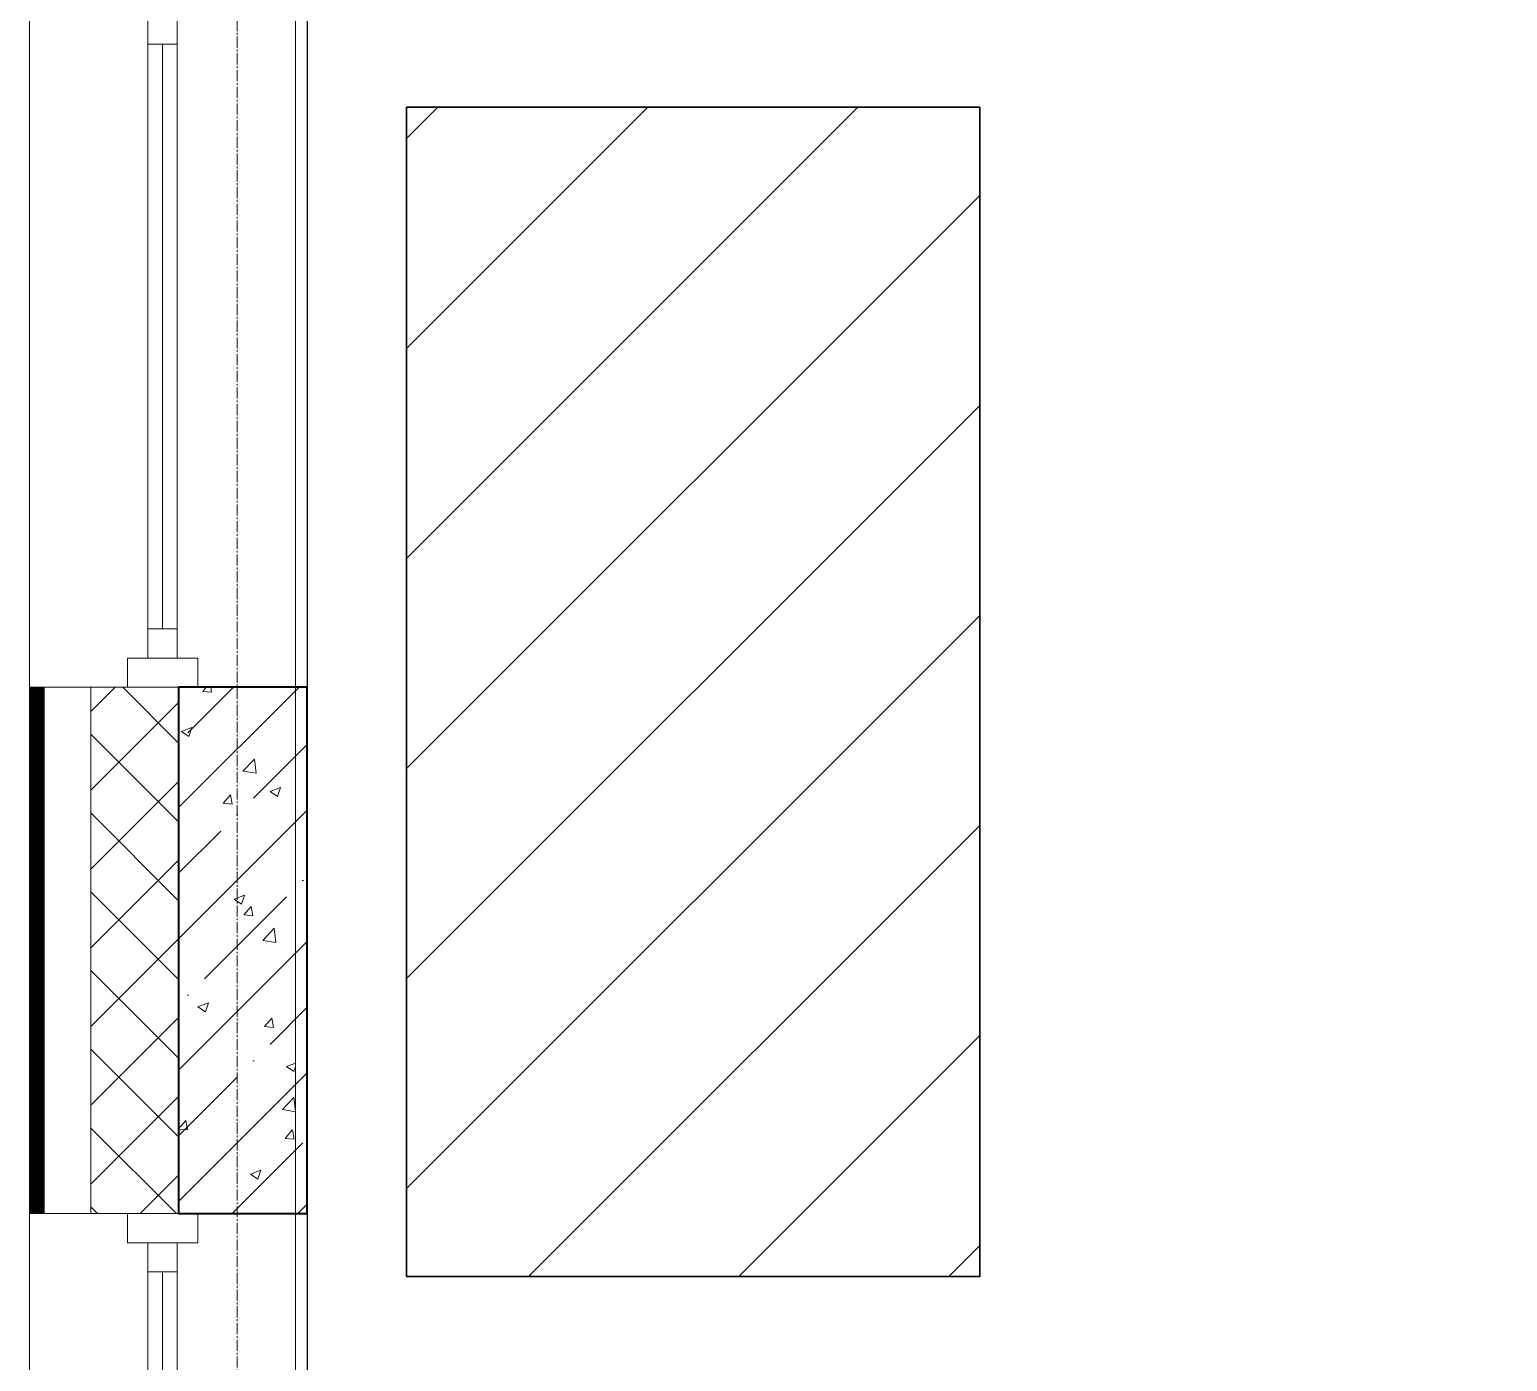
# Model space of a CAD drawing. Header units: millimetres. Extents: x -231292 to 573618, y -153144 to 564035.
# Drawn here: x 8528 to 11056, y -103898 to -101620 of the extents above; entities that cross this region are included whole.
import ezdxf

# ---------------------------------------------------------------- set-up
doc = ezdxf.new("R2010")
doc.units = ezdxf.units.MM
doc.linetypes.add('CENTER2', pattern=[28.575, 19.05, -3.175, 3.175, -3.175])
doc.linetypes.add('HIDDEN2', pattern=[4.7625, 3.175, -1.5875])
doc.layers.get('0').update_dxf_attribs({"color": 250})
for name, color, linetype, lineweight in [('10.3) строит. леса', 20, 'Continuous', 30), ('A-Wall_Материал_Газоблок_Контур', 250, 'Continuous', 0), ('АР_Колонны', 250, 'Continuous', 35), ('АР_Окна', 250, 'Continuous', 5), ('АР_Стены ЖБ', 250, 'Continuous', 35), ('АР_Стены ПЕНОблок', 250, 'Continuous', 20), ('АР_Тонкая', 250, 'Continuous', 5), ('АР_Утеплитель', 250, 'Continuous', 0), ('АР_Штриховка', 250, 'Continuous', 0), ('РД_Оси_100', 250, 'Continuous', 0)]:
    doc.layers.add(name, color=color, linetype=linetype, lineweight=lineweight)

# ---------------------------------------------------------------- blocks, each defined once
blk = doc.blocks.new('оси_рен')
at = {"layer": 'РД_Оси_100', "color": 251, "linetype": 'CENTER2', "true_color": 0x636466}
blk.add_line((1195652.916, 135558.25), (1195652.916, 223268.25), dxfattribs=at)

msp = doc.modelspace()

# ---------------------------------------------------------------- hatches: boundary and pattern name
at = {"layer": '10.3) строит. леса'}
h = msp.add_hatch(dxfattribs=at)
h.set_pattern_fill('ANSI31', color=256, scale=80)
h.set_pattern_definition([(45, (13373.03, 42126.01), (-179.60512, 179.60512), [])])
h.paths.add_polyline_path([(9173.345, -101753.103), (9173.345, -103753.103), (10153.345, -103753.103), (10153.345, -101753.103)])
at = {"layer": 'АР_Штриховка', "linetype": 'Continuous', "lineweight": 5, "true_color": 0x000000}
h = msp.add_hatch(dxfattribs=at)
h.set_pattern_fill('ANSI35', color=18, scale=25, style=0)
h.set_pattern_definition([(45, (8883.46, -162345.28), (-112.2532, 112.2532), []), (45, (8995.71, -162345.28), (-112.2532, 112.2532), [198.4375, -39.6875, 0, -39.6875])])
h.paths.add_polyline_path([(8783.458, -103645.283), (9003.458, -103645.283), (9003.458, -102745.283), (8783.458, -102745.283)], flags=0)

# ---------------------------------------------------------------- linework, layer by layer
msp.add_lwpolyline([(16573.458, -98570.283), (9003.458, -98570.283), (9003.458, -135535.288), (16573.458, -135535.288)], close=True)
at = {"layer": '10.3) строит. леса'}
msp.add_lwpolyline([(9173.345, -101753.103), (9173.345, -103753.103), (10153.345, -103753.103), (10153.345, -101753.103)], close=True, dxfattribs=at)
at = {"layer": 'A-Wall_Материал_Газоблок_Контур', "color": 18, "linetype": 'Continuous', "lineweight": 0, "true_color": 0x000000}
for p, q in [((8528.458, -101545.283), (8528.458, -102745.283)), ((8983.458, -102745.283), (8983.458, -101545.283)), ((8528.458, -103645.283), (8528.458, -106945.283)), ((8983.458, -106945.283), (8983.458, -103645.283))]:
    msp.add_line(p, q, dxfattribs=at)
at = {"layer": 'АР_Колонны', "color": 18, "linetype": 'HIDDEN2', "lineweight": 25, "true_color": 0x000000}
for p, q in [((8783.458, -102745.283), (9003.458, -102745.283)), ((8783.458, -103645.283), (8783.458, -102745.283)), ((9003.458, -102745.283), (9003.458, -103645.283)), ((9003.458, -103645.283), (8783.458, -103645.283))]:
    msp.add_line(p, q, dxfattribs=at)
at = {"layer": 'АР_Колонны', "color": 18, "linetype": 'Continuous', "lineweight": 30, "true_color": 0x000000}
for p, q in [((9003.458, -102745.283), (8783.458, -102745.283)), ((8783.458, -102745.283), (8783.458, -103645.283)), ((9003.458, -103645.283), (9003.458, -102745.283)), ((8783.458, -103645.283), (9003.458, -103645.283))]:
    msp.add_line(p, q, dxfattribs=at)
at = {"layer": 'АР_Окна', "color": 18, "linetype": 'Continuous', "lineweight": 5, "true_color": 0x000000}
for p, q in [((8528.458, -101545.283), (8528.458, -102745.283)), ((8983.458, -101545.283), (8983.458, -102745.283)), ((8730.958, -101645.283), (8780.958, -101645.283)), ((8755.958, -101645.283), (8755.958, -102645.283)), ((8730.958, -102645.283), (8780.958, -102645.283)), ((8528.458, -103645.283), (8528.458, -106945.283)), ((8983.458, -103645.283), (8983.458, -106945.283)), ((8730.958, -103745.283), (8780.958, -103745.283)), ((8755.958, -103745.283), (8755.958, -106845.283))]:
    msp.add_line(p, q, dxfattribs=at)
for points in [[(8730.958, -101595.283), (8780.958, -101595.283), (8780.958, -102695.283), (8730.958, -102695.283)], [(8815.958, -102695.283), (8815.958, -102745.283), (8695.958, -102745.283), (8695.958, -102695.283)], [(8815.958, -103695.283), (8815.958, -103645.283), (8695.958, -103645.283), (8695.958, -103695.283)], [(8730.958, -103695.283), (8780.958, -103695.283), (8780.958, -106895.283), (8730.958, -106895.283)]]:
    msp.add_lwpolyline(points, close=True, dxfattribs=at)
at = {"layer": 'АР_Стены ЖБ', "color": 18, "linetype": 'Continuous', "lineweight": 40, "true_color": 0x000000}
for p, q in [((9003.458, -102745.283), (8783.458, -102745.283)), ((8783.458, -102745.283), (8783.458, -103645.283)), ((9003.458, -103645.283), (9003.458, -102745.283)), ((8783.458, -103645.283), (9003.458, -103645.283))]:
    msp.add_line(p, q, dxfattribs=at)
at = {"layer": 'АР_Стены ПЕНОблок', "color": 18, "linetype": 'Continuous', "lineweight": 20, "true_color": 0x000000}
for p, q in [((8983.458, -102745.283), (8783.458, -102745.283)), ((8783.458, -102745.283), (8783.458, -103645.283)), ((8983.458, -103645.283), (8983.458, -102745.283)), ((8783.458, -103645.283), (8983.458, -103645.283))]:
    msp.add_line(p, q, dxfattribs=at)
at = {"layer": 'АР_Тонкая', "color": 18, "linetype": 'Continuous', "lineweight": 5, "true_color": 0x000000}
for p, q in [((8553.458, -102745.283), (8528.458, -102745.283)), ((8528.458, -102745.283), (8528.458, -103645.283)), ((8633.458, -102745.283), (8553.458, -102745.283)), ((8553.458, -102745.283), (8553.458, -103645.283)), ((8553.458, -103645.283), (8553.458, -102745.283)), ((8633.458, -103645.283), (8633.458, -102745.283)), ((8528.458, -103645.283), (8553.458, -103645.283)), ((8553.458, -103645.283), (8633.458, -103645.283))]:
    msp.add_line(p, q, dxfattribs=at)
at = {"layer": 'АР_Утеплитель', "color": 18, "linetype": 'Continuous', "lineweight": 0, "true_color": 0x000000}
for p, q in [((8783.458, -102745.283), (8633.458, -102745.283)), ((8633.458, -102745.283), (8633.458, -103645.283)), ((8783.458, -103645.283), (8783.458, -102745.283)), ((8633.458, -103645.283), (8783.458, -103645.283))]:
    msp.add_line(p, q, dxfattribs=at)
at = {"layer": 'АР_Штриховка', "color": 18, "linetype": 'Continuous', "lineweight": 0, "true_color": 0x000000}
for p, q in [((8528.458, -102746.283), (8553.458, -102746.283)), ((8528.458, -102747.283), (8553.458, -102747.283)), ((8528.458, -102748.283), (8553.458, -102748.283)), ((8528.458, -102749.283), (8553.458, -102749.283)), ((8528.458, -102750.283), (8553.458, -102750.283)), ((8528.458, -102751.283), (8553.458, -102751.283)), ((8528.458, -102752.283), (8553.458, -102752.283)), ((8528.458, -102753.283), (8553.458, -102753.283)), ((8528.458, -102754.283), (8553.458, -102754.283)), ((8528.458, -102755.283), (8553.458, -102755.283)), ((8528.458, -102756.283), (8553.458, -102756.283)), ((8528.458, -102757.283), (8553.458, -102757.283)), ((8528.458, -102758.283), (8553.458, -102758.283)), ((8528.458, -102759.283), (8553.458, -102759.283)), ((8528.458, -102760.283), (8553.458, -102760.283)), ((8528.458, -102761.283), (8553.458, -102761.283)), ((8528.458, -102762.283), (8553.458, -102762.283)), ((8528.458, -102763.283), (8553.458, -102763.283)), ((8528.458, -102764.283), (8553.458, -102764.283)), ((8528.458, -102765.283), (8553.458, -102765.283)), ((8528.458, -102766.283), (8553.458, -102766.283)), ((8633.458, -102786.777), (8674.952, -102745.283)), ((8783.458, -102840.889), (8687.852, -102745.283)), ((8824.558, -102752.547), (8830.654, -102745.283)), ((8824.558, -102752.548), (8839.74, -102753.876)), ((8839.883, -102753.85), (8838.302, -102745.283)), ((8528.458, -102767.283), (8553.458, -102767.283)), ((8528.458, -102768.283), (8553.458, -102768.283)), ((8528.458, -102769.283), (8553.458, -102769.283)), ((8528.458, -102770.283), (8553.458, -102770.283)), ((8528.458, -102771.283), (8553.458, -102771.283)), ((8528.458, -102772.283), (8553.458, -102772.283)), ((8528.458, -102773.283), (8553.458, -102773.283)), ((8528.458, -102774.283), (8553.458, -102774.283)), ((8528.458, -102775.283), (8553.458, -102775.283)), ((8528.458, -102776.283), (8553.458, -102776.283)), ((8528.458, -102777.283), (8553.458, -102777.283)), ((8528.458, -102778.283), (8553.458, -102778.283)), ((8528.458, -102779.283), (8553.458, -102779.283)), ((8528.458, -102780.283), (8553.458, -102780.283)), ((8528.458, -102781.283), (8553.458, -102781.283)), ((8528.458, -102782.283), (8553.458, -102782.283)), ((8528.458, -102783.283), (8553.458, -102783.283)), ((8528.458, -102784.283), (8553.458, -102784.283)), ((8528.458, -102785.283), (8553.458, -102785.283)), ((8528.458, -102786.283), (8553.458, -102786.283)), ((8528.458, -102787.283), (8553.458, -102787.283)), ((8528.458, -102788.283), (8553.458, -102788.283)), ((8528.458, -102789.283), (8553.458, -102789.283)), ((8528.458, -102790.283), (8553.458, -102790.283)), ((8528.458, -102791.283), (8553.458, -102791.283)), ((8633.458, -102921.481), (8783.458, -102771.481)), ((8528.458, -102792.283), (8553.458, -102792.283)), ((8528.458, -102793.283), (8553.458, -102793.283)), ((8528.458, -102794.283), (8553.458, -102794.283)), ((8528.458, -102795.283), (8553.458, -102795.283)), ((8528.458, -102796.283), (8553.458, -102796.283)), ((8528.458, -102797.283), (8553.458, -102797.283)), ((8528.458, -102798.283), (8553.458, -102798.283)), ((8528.458, -102799.283), (8553.458, -102799.283)), ((8528.458, -102800.283), (8553.458, -102800.283)), ((8528.458, -102801.283), (8553.458, -102801.283)), ((8528.458, -102802.283), (8553.458, -102802.283)), ((8528.458, -102803.283), (8553.458, -102803.283)), ((8528.458, -102804.283), (8553.458, -102804.283)), ((8528.458, -102805.283), (8553.458, -102805.283)), ((8528.458, -102806.283), (8553.458, -102806.283)), ((8528.458, -102807.283), (8553.458, -102807.283)), ((8528.458, -102808.283), (8553.458, -102808.283)), ((8528.458, -102809.283), (8553.458, -102809.283)), ((8528.458, -102810.283), (8553.458, -102810.283)), ((8528.458, -102811.283), (8553.458, -102811.283)), ((8528.458, -102812.283), (8553.458, -102812.283)), ((8528.458, -102813.283), (8553.458, -102813.283)), ((8528.458, -102814.283), (8553.458, -102814.283)), ((8528.458, -102815.283), (8553.458, -102815.283)), ((8528.458, -102816.283), (8553.458, -102816.283)), ((8788.455, -102821.068), (8806.239, -102814.241)), ((8801.077, -102829.63), (8806.227, -102814.281)), ((8528.458, -102817.283), (8553.458, -102817.283)), ((8528.458, -102818.283), (8553.458, -102818.283)), ((8528.458, -102819.283), (8553.458, -102819.283)), ((8528.458, -102820.283), (8553.458, -102820.283)), ((8528.458, -102821.283), (8553.458, -102821.283)), ((8528.458, -102822.283), (8553.458, -102822.283)), ((8528.458, -102823.283), (8553.458, -102823.283)), ((8528.458, -102824.283), (8553.458, -102824.283)), ((8528.458, -102825.283), (8553.458, -102825.283)), ((8528.458, -102826.283), (8553.458, -102826.283)), ((8528.458, -102827.283), (8553.458, -102827.283)), ((8528.458, -102828.283), (8553.458, -102828.283)), ((8528.458, -102829.283), (8553.458, -102829.283)), ((8528.458, -102830.283), (8553.458, -102830.283)), ((8528.458, -102831.283), (8553.458, -102831.283)), ((8528.458, -102832.283), (8553.458, -102832.283)), ((8528.458, -102833.283), (8553.458, -102833.283)), ((8528.458, -102834.283), (8553.458, -102834.283)), ((8528.458, -102835.283), (8553.458, -102835.283)), ((8528.458, -102836.283), (8553.458, -102836.283)), ((8528.458, -102837.283), (8553.458, -102837.283)), ((8528.458, -102838.283), (8553.458, -102838.283)), ((8528.458, -102839.283), (8553.458, -102839.283)), ((8528.458, -102840.283), (8553.458, -102840.283)), ((8528.458, -102841.283), (8553.458, -102841.283)), ((8528.458, -102842.283), (8553.458, -102842.283)), ((8783.458, -102975.592), (8633.458, -102825.592)), ((8788.437, -102821.106), (8801.072, -102829.628)), ((8528.458, -102843.283), (8553.458, -102843.283)), ((8528.458, -102844.283), (8553.458, -102844.283)), ((8528.458, -102845.283), (8553.458, -102845.283)), ((8528.458, -102846.283), (8553.458, -102846.283)), ((8528.458, -102847.283), (8553.458, -102847.283)), ((8528.458, -102848.283), (8553.458, -102848.283)), ((8528.458, -102849.283), (8553.458, -102849.283)), ((8528.458, -102850.283), (8553.458, -102850.283)), ((8528.458, -102851.283), (8553.458, -102851.283)), ((8528.458, -102852.283), (8553.458, -102852.283)), ((8528.458, -102853.283), (8553.458, -102853.283)), ((8528.458, -102854.283), (8553.458, -102854.283)), ((8528.458, -102855.283), (8553.458, -102855.283)), ((8528.458, -102856.283), (8553.458, -102856.283)), ((8528.458, -102857.283), (8553.458, -102857.283)), ((8528.458, -102858.283), (8553.458, -102858.283)), ((8528.458, -102859.283), (8553.458, -102859.283)), ((8528.458, -102860.283), (8553.458, -102860.283)), ((8528.458, -102861.283), (8553.458, -102861.283)), ((8528.458, -102862.283), (8553.458, -102862.283)), ((8528.458, -102863.283), (8553.458, -102863.283)), ((8528.458, -102864.283), (8553.458, -102864.283)), ((8528.458, -102865.283), (8553.458, -102865.283)), ((8528.458, -102866.283), (8553.458, -102866.283)), ((8528.458, -102867.283), (8553.458, -102867.283)), ((8528.458, -102868.283), (8553.458, -102868.283)), ((8528.458, -102869.283), (8553.458, -102869.283)), ((8528.458, -102870.283), (8553.458, -102870.283)), ((8528.458, -102871.283), (8553.458, -102871.283)), ((8528.458, -102872.283), (8553.458, -102872.283)), ((8528.458, -102873.283), (8553.458, -102873.283)), ((8528.458, -102874.283), (8553.458, -102874.283)), ((8528.458, -102875.283), (8553.458, -102875.283)), ((8528.458, -102876.283), (8553.458, -102876.283)), ((8528.458, -102877.283), (8553.458, -102877.283)), ((8528.458, -102878.283), (8553.458, -102878.283)), ((8528.458, -102879.283), (8553.458, -102879.283)), ((8528.458, -102880.283), (8553.458, -102880.283)), ((8528.458, -102881.283), (8553.458, -102881.283)), ((8528.458, -102882.283), (8553.458, -102882.283)), ((8528.458, -102883.283), (8553.458, -102883.283)), ((8528.458, -102884.283), (8553.458, -102884.283)), ((8528.458, -102885.283), (8553.458, -102885.283)), ((8528.458, -102886.283), (8553.458, -102886.283)), ((8528.458, -102887.283), (8553.458, -102887.283)), ((8528.458, -102888.283), (8553.458, -102888.283)), ((8528.458, -102889.283), (8553.458, -102889.283)), ((8528.458, -102890.283), (8553.458, -102890.283)), ((8528.458, -102891.283), (8553.458, -102891.283)), ((8528.458, -102892.283), (8553.458, -102892.283)), ((8893.458, -102888.677), (8913.241, -102868.058)), ((8893.485, -102888.734), (8916.075, -102892.238)), ((8916.084, -102892.176), (8913.278, -102868.054)), ((8528.458, -102893.283), (8553.458, -102893.283)), ((8528.458, -102894.283), (8553.458, -102894.283)), ((8528.458, -102895.283), (8553.458, -102895.283)), ((8528.458, -102896.283), (8553.458, -102896.283)), ((8528.458, -102897.283), (8553.458, -102897.283)), ((8528.458, -102898.283), (8553.458, -102898.283)), ((8528.458, -102899.283), (8553.458, -102899.283)), ((8528.458, -102900.283), (8553.458, -102900.283)), ((8528.458, -102901.283), (8553.458, -102901.283)), ((8528.458, -102902.283), (8553.458, -102902.283)), ((8528.458, -102903.283), (8553.458, -102903.283)), ((8528.458, -102904.283), (8553.458, -102904.283)), ((8528.458, -102905.283), (8553.458, -102905.283)), ((8528.458, -102906.283), (8553.458, -102906.283)), ((8528.458, -102907.283), (8553.458, -102907.283)), ((8528.458, -102908.283), (8553.458, -102908.283)), ((8528.458, -102909.283), (8553.458, -102909.283)), ((8528.458, -102910.283), (8553.458, -102910.283)), ((8528.458, -102911.283), (8553.458, -102911.283)), ((8528.458, -102912.283), (8553.458, -102912.283)), ((8528.458, -102913.283), (8553.458, -102913.283)), ((8528.458, -102914.283), (8553.458, -102914.283)), ((8528.458, -102915.283), (8553.458, -102915.283)), ((8528.458, -102916.283), (8553.458, -102916.283)), ((8528.458, -102917.283), (8553.458, -102917.283)), ((8633.458, -103056.185), (8783.458, -102906.185)), ((8940.069, -102923.333), (8957.854, -102916.506)), ((8952.692, -102931.896), (8957.842, -102916.547)), ((8528.458, -102918.283), (8553.458, -102918.283)), ((8528.458, -102919.283), (8553.458, -102919.283)), ((8528.458, -102920.283), (8553.458, -102920.283)), ((8528.458, -102921.283), (8553.458, -102921.283)), ((8528.458, -102922.283), (8553.458, -102922.283)), ((8528.458, -102923.283), (8553.458, -102923.283)), ((8528.458, -102924.283), (8553.458, -102924.283)), ((8528.458, -102925.283), (8553.458, -102925.283)), ((8528.458, -102926.283), (8553.458, -102926.283)), ((8528.458, -102927.283), (8553.458, -102927.283)), ((8528.458, -102928.283), (8553.458, -102928.283)), ((8528.458, -102929.283), (8553.458, -102929.283)), ((8528.458, -102930.283), (8553.458, -102930.283)), ((8528.458, -102931.283), (8553.458, -102931.283)), ((8528.458, -102932.283), (8553.458, -102932.283)), ((8528.458, -102933.283), (8553.458, -102933.283)), ((8528.458, -102934.283), (8553.458, -102934.283)), ((8528.458, -102935.283), (8553.458, -102935.283)), ((8528.458, -102936.283), (8553.458, -102936.283)), ((8528.458, -102937.283), (8553.458, -102937.283)), ((8528.458, -102938.283), (8553.458, -102938.283)), ((8528.458, -102939.283), (8553.458, -102939.283)), ((8528.458, -102940.283), (8553.458, -102940.283)), ((8528.458, -102941.283), (8553.458, -102941.283)), ((8528.458, -102942.283), (8553.458, -102942.283)), ((8528.458, -102943.283), (8553.458, -102943.283)), ((8859.802, -102943.604), (8872.047, -102929.011)), ((8875.125, -102944.907), (8872.188, -102928.985)), ((8940.052, -102923.372), (8952.686, -102931.894)), ((8528.458, -102944.283), (8553.458, -102944.283)), ((8528.458, -102945.283), (8553.458, -102945.283)), ((8528.458, -102946.283), (8553.458, -102946.283)), ((8528.458, -102947.283), (8553.458, -102947.283)), ((8528.458, -102948.283), (8553.458, -102948.283)), ((8528.458, -102949.283), (8553.458, -102949.283)), ((8528.458, -102950.283), (8553.458, -102950.283)), ((8528.458, -102951.283), (8553.458, -102951.283)), ((8528.458, -102952.283), (8553.458, -102952.283)), ((8528.458, -102953.283), (8553.458, -102953.283)), ((8528.458, -102954.283), (8553.458, -102954.283)), ((8528.458, -102955.283), (8553.458, -102955.283)), ((8528.458, -102956.283), (8553.458, -102956.283)), ((8528.458, -102957.283), (8553.458, -102957.283)), ((8528.458, -102958.283), (8553.458, -102958.283)), ((8528.458, -102959.283), (8553.458, -102959.283)), ((8528.458, -102960.283), (8553.458, -102960.283)), ((8528.458, -102961.283), (8553.458, -102961.283)), ((8528.458, -102962.283), (8553.458, -102962.283)), ((8528.458, -102963.283), (8553.458, -102963.283)), ((8528.458, -102964.283), (8553.458, -102964.283)), ((8528.458, -102965.283), (8553.458, -102965.283)), ((8528.458, -102966.283), (8553.458, -102966.283)), ((8528.458, -102967.283), (8553.458, -102967.283)), ((8528.458, -102968.283), (8553.458, -102968.283)), ((8783.458, -103110.296), (8633.458, -102960.296)), ((8859.802, -102943.604), (8874.984, -102944.933)), ((8528.458, -102969.283), (8553.458, -102969.283)), ((8528.458, -102970.283), (8553.458, -102970.283)), ((8528.458, -102971.283), (8553.458, -102971.283)), ((8528.458, -102972.283), (8553.458, -102972.283)), ((8528.458, -102973.283), (8553.458, -102973.283)), ((8528.458, -102974.283), (8553.458, -102974.283)), ((8528.458, -102975.283), (8553.458, -102975.283)), ((8528.458, -102976.283), (8553.458, -102976.283)), ((8528.458, -102977.283), (8553.458, -102977.283)), ((8528.458, -102978.283), (8553.458, -102978.283)), ((8528.458, -102979.283), (8553.458, -102979.283)), ((8528.458, -102980.283), (8553.458, -102980.283)), ((8528.458, -102981.283), (8553.458, -102981.283)), ((8528.458, -102982.283), (8553.458, -102982.283)), ((8528.458, -102983.283), (8553.458, -102983.283)), ((8528.458, -102984.283), (8553.458, -102984.283)), ((8528.458, -102985.283), (8553.458, -102985.283)), ((8528.458, -102986.283), (8553.458, -102986.283)), ((8528.458, -102987.283), (8553.458, -102987.283)), ((8528.458, -102988.283), (8553.458, -102988.283)), ((8528.458, -102989.283), (8553.458, -102989.283)), ((8528.458, -102990.283), (8553.458, -102990.283)), ((8528.458, -102991.283), (8553.458, -102991.283)), ((8528.458, -102992.283), (8553.458, -102992.283)), ((8528.458, -102993.283), (8553.458, -102993.283)), ((8528.458, -102994.283), (8553.458, -102994.283)), ((8528.458, -102995.283), (8553.458, -102995.283)), ((8528.458, -102996.283), (8553.458, -102996.283)), ((8528.458, -102997.283), (8553.458, -102997.283)), ((8528.458, -102998.283), (8553.458, -102998.283)), ((8528.458, -102999.283), (8553.458, -102999.283)), ((8528.458, -103000.283), (8553.458, -103000.283)), ((8528.458, -103001.283), (8553.458, -103001.283)), ((8528.458, -103002.283), (8553.458, -103002.283)), ((8528.458, -103003.283), (8553.458, -103003.283)), ((8528.458, -103004.283), (8553.458, -103004.283)), ((8528.458, -103005.283), (8553.458, -103005.283)), ((8528.458, -103006.283), (8553.458, -103006.283)), ((8528.458, -103007.283), (8553.458, -103007.283)), ((8528.458, -103008.283), (8553.458, -103008.283)), ((8528.458, -103009.283), (8553.458, -103009.283)), ((8528.458, -103010.283), (8553.458, -103010.283)), ((8528.458, -103011.283), (8553.458, -103011.283)), ((8528.458, -103012.283), (8553.458, -103012.283)), ((8528.458, -103013.283), (8553.458, -103013.283)), ((8528.458, -103014.283), (8553.458, -103014.283)), ((8528.458, -103015.283), (8553.458, -103015.283)), ((8528.458, -103016.283), (8553.458, -103016.283)), ((8528.458, -103017.283), (8553.458, -103017.283)), ((8528.458, -103018.283), (8553.458, -103018.283)), ((8528.458, -103019.283), (8553.458, -103019.283)), ((8528.458, -103020.283), (8553.458, -103020.283)), ((8528.458, -103021.283), (8553.458, -103021.283)), ((8528.458, -103022.283), (8553.458, -103022.283)), ((8528.458, -103023.283), (8553.458, -103023.283)), ((8528.458, -103024.283), (8553.458, -103024.283)), ((8528.458, -103025.283), (8553.458, -103025.283)), ((8528.458, -103026.283), (8553.458, -103026.283)), ((8528.458, -103027.283), (8553.458, -103027.283)), ((8528.458, -103028.283), (8553.458, -103028.283)), ((8528.458, -103029.283), (8553.458, -103029.283)), ((8528.458, -103030.283), (8553.458, -103030.283)), ((8528.458, -103031.283), (8553.458, -103031.283)), ((8528.458, -103032.283), (8553.458, -103032.283)), ((8528.458, -103033.283), (8553.458, -103033.283)), ((8528.458, -103034.283), (8553.458, -103034.283)), ((8528.458, -103035.283), (8553.458, -103035.283)), ((8528.458, -103036.283), (8553.458, -103036.283)), ((8528.458, -103037.283), (8553.458, -103037.283)), ((8528.458, -103038.283), (8553.458, -103038.283)), ((8528.458, -103039.283), (8553.458, -103039.283)), ((8528.458, -103040.283), (8553.458, -103040.283)), ((8528.458, -103041.283), (8553.458, -103041.283)), ((8528.458, -103042.283), (8553.458, -103042.283)), ((8528.458, -103043.283), (8553.458, -103043.283)), ((8528.458, -103044.283), (8553.458, -103044.283)), ((8633.458, -103190.889), (8783.458, -103040.889)), ((8528.458, -103045.283), (8553.458, -103045.283)), ((8528.458, -103046.283), (8553.458, -103046.283)), ((8528.458, -103047.283), (8553.458, -103047.283)), ((8528.458, -103048.283), (8553.458, -103048.283)), ((8528.458, -103049.283), (8553.458, -103049.283)), ((8528.458, -103050.283), (8553.458, -103050.283)), ((8528.458, -103051.283), (8553.458, -103051.283)), ((8528.458, -103052.283), (8553.458, -103052.283)), ((8528.458, -103053.283), (8553.458, -103053.283)), ((8528.458, -103054.283), (8553.458, -103054.283)), ((8528.458, -103055.283), (8553.458, -103055.283)), ((8528.458, -103056.283), (8553.458, -103056.283)), ((8528.458, -103057.283), (8553.458, -103057.283)), ((8528.458, -103058.283), (8553.458, -103058.283)), ((8528.458, -103059.283), (8553.458, -103059.283)), ((8528.458, -103060.283), (8553.458, -103060.283)), ((8528.458, -103061.283), (8553.458, -103061.283)), ((8528.458, -103062.283), (8553.458, -103062.283)), ((8528.458, -103063.283), (8553.458, -103063.283)), ((8528.458, -103064.283), (8553.458, -103064.283)), ((8528.458, -103065.283), (8553.458, -103065.283)), ((8528.458, -103066.283), (8553.458, -103066.283)), ((8528.458, -103067.283), (8553.458, -103067.283)), ((8528.458, -103068.283), (8553.458, -103068.283)), ((8528.458, -103069.283), (8553.458, -103069.283)), ((8528.458, -103070.283), (8553.458, -103070.283)), ((8528.458, -103071.283), (8553.458, -103071.283)), ((8528.458, -103072.283), (8553.458, -103072.283)), ((8528.458, -103073.283), (8553.458, -103073.283)), ((8528.458, -103074.283), (8553.458, -103074.283)), ((8528.458, -103075.283), (8553.458, -103075.283)), ((8528.458, -103076.283), (8553.458, -103076.283)), ((8528.458, -103077.283), (8553.458, -103077.283)), ((8528.458, -103078.283), (8553.458, -103078.283)), ((8528.458, -103079.283), (8553.458, -103079.283)), ((8528.458, -103080.283), (8553.458, -103080.283)), ((8528.458, -103081.283), (8553.458, -103081.283)), ((8528.458, -103082.283), (8553.458, -103082.283)), ((8528.458, -103083.283), (8553.458, -103083.283)), ((8528.458, -103084.283), (8553.458, -103084.283)), ((8528.458, -103085.283), (8553.458, -103085.283)), ((8528.458, -103086.283), (8553.458, -103086.283)), ((8528.458, -103087.283), (8553.458, -103087.283)), ((8528.458, -103088.283), (8553.458, -103088.283)), ((8528.458, -103089.283), (8553.458, -103089.283)), ((8528.458, -103090.283), (8553.458, -103090.283)), ((8528.458, -103091.283), (8553.458, -103091.283)), ((8528.458, -103092.283), (8553.458, -103092.283)), ((8528.458, -103093.283), (8553.458, -103093.283)), ((8528.458, -103094.283), (8553.458, -103094.283)), ((8783.458, -103245), (8633.458, -103095)), ((8528.458, -103095.283), (8553.458, -103095.283)), ((8528.458, -103096.283), (8553.458, -103096.283)), ((8528.458, -103097.283), (8553.458, -103097.283)), ((8528.458, -103098.283), (8553.458, -103098.283)), ((8528.458, -103099.283), (8553.458, -103099.283)), ((8528.458, -103100.283), (8553.458, -103100.283)), ((8528.458, -103101.283), (8553.458, -103101.283)), ((8528.458, -103102.283), (8553.458, -103102.283)), ((8528.458, -103103.283), (8553.458, -103103.283)), ((8528.458, -103104.283), (8553.458, -103104.283)), ((8528.458, -103105.283), (8553.458, -103105.283)), ((8528.458, -103106.283), (8553.458, -103106.283)), ((8528.458, -103107.283), (8553.458, -103107.283)), ((8528.458, -103108.283), (8553.458, -103108.283)), ((8528.458, -103109.283), (8553.458, -103109.283)), ((8528.458, -103110.283), (8553.458, -103110.283)), ((8528.458, -103111.283), (8553.458, -103111.283)), ((8528.458, -103112.283), (8553.458, -103112.283)), ((8528.458, -103113.283), (8553.458, -103113.283)), ((8528.458, -103114.283), (8553.458, -103114.283)), ((8528.458, -103115.283), (8553.458, -103115.283)), ((8528.458, -103116.283), (8553.458, -103116.283)), ((8528.458, -103117.283), (8553.458, -103117.283)), ((8528.458, -103118.283), (8553.458, -103118.283)), ((8528.458, -103119.283), (8553.458, -103119.283)), ((8528.458, -103120.283), (8553.458, -103120.283)), ((8878.25, -103107.56), (8890.884, -103116.082)), ((8878.267, -103107.521), (8896.052, -103100.695)), ((8890.89, -103116.084), (8896.04, -103100.735)), ((8895.045, -103134.661), (8907.29, -103120.068)), ((8910.368, -103135.963), (8907.431, -103120.042)), ((8528.458, -103121.283), (8553.458, -103121.283)), ((8528.458, -103122.283), (8553.458, -103122.283)), ((8528.458, -103123.283), (8553.458, -103123.283)), ((8528.458, -103124.283), (8553.458, -103124.283)), ((8528.458, -103125.283), (8553.458, -103125.283)), ((8528.458, -103126.283), (8553.458, -103126.283)), ((8528.458, -103127.283), (8553.458, -103127.283)), ((8528.458, -103128.283), (8553.458, -103128.283)), ((8528.458, -103129.283), (8553.458, -103129.283)), ((8528.458, -103130.283), (8553.458, -103130.283)), ((8528.458, -103131.283), (8553.458, -103131.283)), ((8528.458, -103132.283), (8553.458, -103132.283)), ((8528.458, -103133.283), (8553.458, -103133.283)), ((8528.458, -103134.283), (8553.458, -103134.283)), ((8528.458, -103135.283), (8553.458, -103135.283)), ((8528.458, -103136.283), (8553.458, -103136.283)), ((8528.458, -103137.283), (8553.458, -103137.283)), ((8528.458, -103138.283), (8553.458, -103138.283)), ((8528.458, -103139.283), (8553.458, -103139.283)), ((8528.458, -103140.283), (8553.458, -103140.283)), ((8528.458, -103141.283), (8553.458, -103141.283)), ((8528.458, -103142.283), (8553.458, -103142.283)), ((8528.458, -103143.283), (8553.458, -103143.283)), ((8528.458, -103144.283), (8553.458, -103144.283)), ((8528.458, -103145.283), (8553.458, -103145.283)), ((8895.045, -103134.661), (8910.227, -103135.99)), ((8528.458, -103146.283), (8553.458, -103146.283)), ((8528.458, -103147.283), (8553.458, -103147.283)), ((8528.458, -103148.283), (8553.458, -103148.283)), ((8528.458, -103149.283), (8553.458, -103149.283)), ((8528.458, -103150.283), (8553.458, -103150.283)), ((8528.458, -103151.283), (8553.458, -103151.283)), ((8528.458, -103152.283), (8553.458, -103152.283)), ((8528.458, -103153.283), (8553.458, -103153.283)), ((8528.458, -103154.283), (8553.458, -103154.283)), ((8528.458, -103155.283), (8553.458, -103155.283)), ((8528.458, -103156.283), (8553.458, -103156.283)), ((8528.458, -103157.283), (8553.458, -103157.283)), ((8528.458, -103158.283), (8553.458, -103158.283)), ((8528.458, -103159.283), (8553.458, -103159.283)), ((8528.458, -103160.283), (8553.458, -103160.283)), ((8528.458, -103161.283), (8553.458, -103161.283)), ((8528.458, -103162.283), (8553.458, -103162.283)), ((8528.458, -103163.283), (8553.458, -103163.283)), ((8528.458, -103164.283), (8553.458, -103164.283)), ((8528.458, -103165.283), (8553.458, -103165.283)), ((8528.458, -103166.283), (8553.458, -103166.283)), ((8528.458, -103167.283), (8553.458, -103167.283)), ((8528.458, -103168.283), (8553.458, -103168.283)), ((8528.458, -103169.283), (8553.458, -103169.283)), ((8528.458, -103170.283), (8553.458, -103170.283)), ((8927.132, -103178.145), (8946.916, -103157.526)), ((8949.759, -103181.645), (8946.953, -103157.522)), ((8528.458, -103171.283), (8553.458, -103171.283)), ((8528.458, -103172.283), (8553.458, -103172.283)), ((8528.458, -103173.283), (8553.458, -103173.283)), ((8528.458, -103174.283), (8553.458, -103174.283)), ((8528.458, -103175.283), (8553.458, -103175.283)), ((8528.458, -103176.283), (8553.458, -103176.283)), ((8528.458, -103177.283), (8553.458, -103177.283)), ((8528.458, -103178.283), (8553.458, -103178.283)), ((8528.458, -103179.283), (8553.458, -103179.283)), ((8528.458, -103180.283), (8553.458, -103180.283)), ((8528.458, -103181.283), (8553.458, -103181.283)), ((8528.458, -103182.283), (8553.458, -103182.283)), ((8528.458, -103183.283), (8553.458, -103183.283)), ((8528.458, -103184.283), (8553.458, -103184.283)), ((8528.458, -103185.283), (8553.458, -103185.283)), ((8528.458, -103186.283), (8553.458, -103186.283)), ((8528.458, -103187.283), (8553.458, -103187.283)), ((8528.458, -103188.283), (8553.458, -103188.283)), ((8528.458, -103189.283), (8553.458, -103189.283)), ((8528.458, -103190.283), (8553.458, -103190.283)), ((8528.458, -103191.283), (8553.458, -103191.283)), ((8528.458, -103192.283), (8553.458, -103192.283)), ((8528.458, -103193.283), (8553.458, -103193.283)), ((8528.458, -103194.283), (8553.458, -103194.283)), ((8528.458, -103195.283), (8553.458, -103195.283)), ((8528.458, -103196.283), (8553.458, -103196.283)), ((8633.458, -103325.592), (8783.458, -103175.592)), ((8927.159, -103178.202), (8949.749, -103181.706)), ((8528.458, -103197.283), (8553.458, -103197.283)), ((8528.458, -103198.283), (8553.458, -103198.283)), ((8528.458, -103199.283), (8553.458, -103199.283)), ((8528.458, -103200.283), (8553.458, -103200.283)), ((8528.458, -103201.283), (8553.458, -103201.283)), ((8528.458, -103202.283), (8553.458, -103202.283)), ((8528.458, -103203.283), (8553.458, -103203.283)), ((8528.458, -103204.283), (8553.458, -103204.283)), ((8528.458, -103205.283), (8553.458, -103205.283)), ((8528.458, -103206.283), (8553.458, -103206.283)), ((8528.458, -103207.283), (8553.458, -103207.283)), ((8528.458, -103208.283), (8553.458, -103208.283)), ((8528.458, -103209.283), (8553.458, -103209.283)), ((8528.458, -103210.283), (8553.458, -103210.283)), ((8528.458, -103211.283), (8553.458, -103211.283)), ((8528.458, -103212.283), (8553.458, -103212.283)), ((8528.458, -103213.283), (8553.458, -103213.283)), ((8528.458, -103214.283), (8553.458, -103214.283)), ((8528.458, -103215.283), (8553.458, -103215.283)), ((8528.458, -103216.283), (8553.458, -103216.283)), ((8528.458, -103217.283), (8553.458, -103217.283)), ((8528.458, -103218.283), (8553.458, -103218.283)), ((8528.458, -103219.283), (8553.458, -103219.283)), ((8528.458, -103220.283), (8553.458, -103220.283)), ((8528.458, -103221.283), (8553.458, -103221.283)), ((8528.458, -103222.283), (8553.458, -103222.283)), ((8528.458, -103223.283), (8553.458, -103223.283)), ((8528.458, -103224.283), (8553.458, -103224.283)), ((8528.458, -103225.283), (8553.458, -103225.283)), ((8528.458, -103226.283), (8553.458, -103226.283)), ((8528.458, -103227.283), (8553.458, -103227.283)), ((8528.458, -103228.283), (8553.458, -103228.283)), ((8528.458, -103229.283), (8553.458, -103229.283)), ((8528.458, -103230.283), (8553.458, -103230.283)), ((8528.458, -103231.283), (8553.458, -103231.283)), ((8528.458, -103232.283), (8553.458, -103232.283)), ((8528.458, -103233.283), (8553.458, -103233.283)), ((8528.458, -103234.283), (8553.458, -103234.283)), ((8528.458, -103235.283), (8553.458, -103235.283)), ((8528.458, -103236.283), (8553.458, -103236.283)), ((8528.458, -103237.283), (8553.458, -103237.283)), ((8528.458, -103238.283), (8553.458, -103238.283)), ((8528.458, -103239.283), (8553.458, -103239.283)), ((8528.458, -103240.283), (8553.458, -103240.283)), ((8528.458, -103241.283), (8553.458, -103241.283)), ((8528.458, -103242.283), (8553.458, -103242.283)), ((8528.458, -103243.283), (8553.458, -103243.283)), ((8528.458, -103244.283), (8553.458, -103244.283)), ((8528.458, -103245.283), (8553.458, -103245.283)), ((8528.458, -103246.283), (8553.458, -103246.283)), ((8783.458, -103379.704), (8633.458, -103229.704)), ((8528.458, -103247.283), (8553.458, -103247.283)), ((8528.458, -103248.283), (8553.458, -103248.283)), ((8528.458, -103249.283), (8553.458, -103249.283)), ((8528.458, -103250.283), (8553.458, -103250.283)), ((8528.458, -103251.283), (8553.458, -103251.283)), ((8528.458, -103252.283), (8553.458, -103252.283)), ((8528.458, -103253.283), (8553.458, -103253.283)), ((8528.458, -103254.283), (8553.458, -103254.283)), ((8528.458, -103255.283), (8553.458, -103255.283)), ((8528.458, -103256.283), (8553.458, -103256.283)), ((8528.458, -103257.283), (8553.458, -103257.283)), ((8528.458, -103258.283), (8553.458, -103258.283)), ((8528.458, -103259.283), (8553.458, -103259.283)), ((8528.458, -103260.283), (8553.458, -103260.283)), ((8528.458, -103261.283), (8553.458, -103261.283)), ((8528.458, -103262.283), (8553.458, -103262.283)), ((8528.458, -103263.283), (8553.458, -103263.283)), ((8528.458, -103264.283), (8553.458, -103264.283)), ((8528.458, -103265.283), (8553.458, -103265.283)), ((8528.458, -103266.283), (8553.458, -103266.283)), ((8528.458, -103267.283), (8553.458, -103267.283)), ((8528.458, -103268.283), (8553.458, -103268.283)), ((8528.458, -103269.283), (8553.458, -103269.283)), ((8528.458, -103270.283), (8553.458, -103270.283)), ((8528.458, -103271.283), (8553.458, -103271.283)), ((8528.458, -103272.283), (8553.458, -103272.283)), ((8528.458, -103273.283), (8553.458, -103273.283)), ((8528.458, -103274.283), (8553.458, -103274.283)), ((8528.458, -103275.283), (8553.458, -103275.283)), ((8528.458, -103276.283), (8553.458, -103276.283)), ((8528.458, -103277.283), (8553.458, -103277.283)), ((8528.458, -103278.283), (8553.458, -103278.283)), ((8528.458, -103279.283), (8553.458, -103279.283)), ((8528.458, -103280.283), (8553.458, -103280.283)), ((8528.458, -103281.283), (8553.458, -103281.283)), ((8528.458, -103282.283), (8553.458, -103282.283)), ((8528.458, -103283.283), (8553.458, -103283.283)), ((8528.458, -103284.283), (8553.458, -103284.283)), ((8528.458, -103285.283), (8553.458, -103285.283)), ((8528.458, -103286.283), (8553.458, -103286.283)), ((8528.458, -103287.283), (8553.458, -103287.283)), ((8528.458, -103288.283), (8553.458, -103288.283)), ((8528.458, -103289.283), (8553.458, -103289.283)), ((8528.458, -103290.283), (8553.458, -103290.283)), ((8528.458, -103291.283), (8553.458, -103291.283)), ((8528.458, -103292.283), (8553.458, -103292.283)), ((8528.458, -103293.283), (8553.458, -103293.283)), ((8528.458, -103294.283), (8553.458, -103294.283)), ((8528.458, -103295.283), (8553.458, -103295.283)), ((8528.458, -103296.283), (8553.458, -103296.283)), ((8528.458, -103297.283), (8553.458, -103297.283)), ((8816.448, -103291.747), (8829.082, -103300.27)), ((8816.465, -103291.71), (8834.249, -103284.883)), ((8829.087, -103300.271), (8834.238, -103284.922)), ((8528.458, -103298.283), (8553.458, -103298.283)), ((8528.458, -103299.283), (8553.458, -103299.283)), ((8528.458, -103300.283), (8553.458, -103300.283)), ((8528.458, -103301.283), (8553.458, -103301.283)), ((8528.458, -103302.283), (8553.458, -103302.283)), ((8528.458, -103303.283), (8553.458, -103303.283)), ((8528.458, -103304.283), (8553.458, -103304.283)), ((8528.458, -103305.283), (8553.458, -103305.283)), ((8528.458, -103306.283), (8553.458, -103306.283)), ((8528.458, -103307.283), (8553.458, -103307.283)), ((8528.458, -103308.283), (8553.458, -103308.283)), ((8528.458, -103309.283), (8553.458, -103309.283)), ((8528.458, -103310.283), (8553.458, -103310.283)), ((8528.458, -103311.283), (8553.458, -103311.283)), ((8528.458, -103312.283), (8553.458, -103312.283)), ((8528.458, -103313.283), (8553.458, -103313.283)), ((8528.458, -103314.283), (8553.458, -103314.283)), ((8528.458, -103315.283), (8553.458, -103315.283)), ((8528.458, -103316.283), (8553.458, -103316.283)), ((8528.458, -103317.283), (8553.458, -103317.283)), ((8528.458, -103318.283), (8553.458, -103318.283)), ((8528.458, -103319.283), (8553.458, -103319.283)), ((8528.458, -103320.283), (8553.458, -103320.283)), ((8528.458, -103321.283), (8553.458, -103321.283)), ((8528.458, -103322.283), (8553.458, -103322.283)), ((8633.458, -103460.296), (8783.458, -103310.296)), ((8930.289, -103325.718), (8942.534, -103311.125)), ((8945.611, -103327.02), (8942.674, -103311.099)), ((8528.458, -103323.283), (8553.458, -103323.283)), ((8528.458, -103324.283), (8553.458, -103324.283)), ((8528.458, -103325.283), (8553.458, -103325.283)), ((8528.458, -103326.283), (8553.458, -103326.283)), ((8528.458, -103327.283), (8553.458, -103327.283)), ((8528.458, -103328.283), (8553.458, -103328.283)), ((8528.458, -103329.283), (8553.458, -103329.283)), ((8528.458, -103330.283), (8553.458, -103330.283)), ((8528.458, -103331.283), (8553.458, -103331.283)), ((8528.458, -103332.283), (8553.458, -103332.283)), ((8528.458, -103333.283), (8553.458, -103333.283)), ((8528.458, -103334.283), (8553.458, -103334.283)), ((8528.458, -103335.283), (8553.458, -103335.283)), ((8528.458, -103336.283), (8553.458, -103336.283)), ((8528.458, -103337.283), (8553.458, -103337.283)), ((8528.458, -103338.283), (8553.458, -103338.283)), ((8528.458, -103339.283), (8553.458, -103339.283)), ((8528.458, -103340.283), (8553.458, -103340.283)), ((8528.458, -103341.283), (8553.458, -103341.283)), ((8528.458, -103342.283), (8553.458, -103342.283)), ((8528.458, -103343.283), (8553.458, -103343.283)), ((8528.458, -103344.283), (8553.458, -103344.283)), ((8528.458, -103345.283), (8553.458, -103345.283)), ((8528.458, -103346.283), (8553.458, -103346.283)), ((8528.458, -103347.283), (8553.458, -103347.283)), ((8930.288, -103325.718), (8945.47, -103327.046)), ((8528.458, -103348.283), (8553.458, -103348.283)), ((8528.458, -103349.283), (8553.458, -103349.283)), ((8528.458, -103350.283), (8553.458, -103350.283)), ((8528.458, -103351.283), (8553.458, -103351.283)), ((8528.458, -103352.283), (8553.458, -103352.283)), ((8528.458, -103353.283), (8553.458, -103353.283)), ((8528.458, -103354.283), (8553.458, -103354.283)), ((8528.458, -103355.283), (8553.458, -103355.283)), ((8528.458, -103356.283), (8553.458, -103356.283)), ((8528.458, -103357.283), (8553.458, -103357.283)), ((8528.458, -103358.283), (8553.458, -103358.283)), ((8528.458, -103359.283), (8553.458, -103359.283)), ((8528.458, -103360.283), (8553.458, -103360.283)), ((8528.458, -103361.283), (8553.458, -103361.283)), ((8528.458, -103362.283), (8553.458, -103362.283)), ((8528.458, -103363.283), (8553.458, -103363.283)), ((8528.458, -103364.283), (8553.458, -103364.283)), ((8528.458, -103365.283), (8553.458, -103365.283)), ((8528.458, -103366.283), (8553.458, -103366.283)), ((8528.458, -103367.283), (8553.458, -103367.283)), ((8528.458, -103368.283), (8553.458, -103368.283)), ((8528.458, -103369.283), (8553.458, -103369.283)), ((8528.458, -103370.283), (8553.458, -103370.283)), ((8528.458, -103371.283), (8553.458, -103371.283)), ((8528.458, -103372.283), (8553.458, -103372.283)), ((8783.458, -103514.408), (8633.458, -103364.408)), ((8528.458, -103373.283), (8553.458, -103373.283)), ((8528.458, -103374.283), (8553.458, -103374.283)), ((8528.458, -103375.283), (8553.458, -103375.283)), ((8528.458, -103376.283), (8553.458, -103376.283)), ((8528.458, -103377.283), (8553.458, -103377.283)), ((8528.458, -103378.283), (8553.458, -103378.283)), ((8528.458, -103379.283), (8553.458, -103379.283)), ((8528.458, -103380.283), (8553.458, -103380.283)), ((8528.458, -103381.283), (8553.458, -103381.283)), ((8528.458, -103382.283), (8553.458, -103382.283)), ((8528.458, -103383.283), (8553.458, -103383.283)), ((8528.458, -103384.283), (8553.458, -103384.283)), ((8528.458, -103385.283), (8553.458, -103385.283)), ((8528.458, -103386.283), (8553.458, -103386.283)), ((8528.458, -103387.283), (8553.458, -103387.283)), ((8528.458, -103388.283), (8553.458, -103388.283)), ((8528.458, -103389.283), (8553.458, -103389.283)), ((8528.458, -103390.283), (8553.458, -103390.283)), ((8528.458, -103391.283), (8553.458, -103391.283)), ((8528.458, -103392.283), (8553.458, -103392.283)), ((8528.458, -103393.283), (8553.458, -103393.283)), ((8528.458, -103394.283), (8553.458, -103394.283)), ((8528.458, -103395.283), (8553.458, -103395.283)), ((8528.458, -103396.283), (8553.458, -103396.283)), ((8528.458, -103397.283), (8553.458, -103397.283)), ((8528.458, -103398.283), (8553.458, -103398.283)), ((8968.062, -103394.013), (8980.696, -103402.535)), ((8968.079, -103393.975), (8983.458, -103388.071)), ((8980.702, -103402.537), (8983.458, -103394.322)), ((8528.458, -103399.283), (8553.458, -103399.283)), ((8528.458, -103400.283), (8553.458, -103400.283)), ((8528.458, -103401.283), (8553.458, -103401.283)), ((8528.458, -103402.283), (8553.458, -103402.283)), ((8528.458, -103403.283), (8553.458, -103403.283)), ((8528.458, -103404.283), (8553.458, -103404.283)), ((8528.458, -103405.283), (8553.458, -103405.283)), ((8528.458, -103406.283), (8553.458, -103406.283)), ((8528.458, -103407.283), (8553.458, -103407.283)), ((8528.458, -103408.283), (8553.458, -103408.283)), ((8528.458, -103409.283), (8553.458, -103409.283)), ((8528.458, -103410.283), (8553.458, -103410.283)), ((8528.458, -103411.283), (8553.458, -103411.283)), ((8528.458, -103412.283), (8553.458, -103412.283)), ((8528.458, -103413.283), (8553.458, -103413.283)), ((8528.458, -103414.283), (8553.458, -103414.283)), ((8528.458, -103415.283), (8553.458, -103415.283)), ((8528.458, -103416.283), (8553.458, -103416.283)), ((8528.458, -103417.283), (8553.458, -103417.283)), ((8528.458, -103418.283), (8553.458, -103418.283)), ((8528.458, -103419.283), (8553.458, -103419.283)), ((8528.458, -103420.283), (8553.458, -103420.283)), ((8528.458, -103421.283), (8553.458, -103421.283)), ((8528.458, -103422.283), (8553.458, -103422.283)), ((8528.458, -103423.283), (8553.458, -103423.283)), ((8528.458, -103424.283), (8553.458, -103424.283)), ((8528.458, -103425.283), (8553.458, -103425.283)), ((8528.458, -103426.283), (8553.458, -103426.283)), ((8528.458, -103427.283), (8553.458, -103427.283)), ((8528.458, -103428.283), (8553.458, -103428.283)), ((8528.458, -103429.283), (8553.458, -103429.283)), ((8528.458, -103430.283), (8553.458, -103430.283)), ((8528.458, -103431.283), (8553.458, -103431.283)), ((8528.458, -103432.283), (8553.458, -103432.283)), ((8528.458, -103433.283), (8553.458, -103433.283)), ((8528.458, -103434.283), (8553.458, -103434.283)), ((8528.458, -103435.283), (8553.458, -103435.283)), ((8528.458, -103436.283), (8553.458, -103436.283)), ((8528.458, -103437.283), (8553.458, -103437.283)), ((8528.458, -103438.283), (8553.458, -103438.283)), ((8528.458, -103439.283), (8553.458, -103439.283)), ((8528.458, -103440.283), (8553.458, -103440.283)), ((8528.458, -103441.283), (8553.458, -103441.283)), ((8528.458, -103442.283), (8553.458, -103442.283)), ((8528.458, -103443.283), (8553.458, -103443.283)), ((8528.458, -103444.283), (8553.458, -103444.283)), ((8528.458, -103445.283), (8553.458, -103445.283)), ((8528.458, -103446.283), (8553.458, -103446.283)), ((8528.458, -103447.283), (8553.458, -103447.283)), ((8528.458, -103448.283), (8553.458, -103448.283)), ((8633.458, -103595), (8783.458, -103445)), ((8960.807, -103467.614), (8980.591, -103446.995)), ((8983.433, -103471.113), (8980.627, -103446.991)), ((8528.458, -103449.283), (8553.458, -103449.283)), ((8528.458, -103450.283), (8553.458, -103450.283)), ((8528.458, -103451.283), (8553.458, -103451.283)), ((8528.458, -103452.283), (8553.458, -103452.283)), ((8528.458, -103453.283), (8553.458, -103453.283)), ((8528.458, -103454.283), (8553.458, -103454.283)), ((8528.458, -103455.283), (8553.458, -103455.283)), ((8528.458, -103456.283), (8553.458, -103456.283)), ((8528.458, -103457.283), (8553.458, -103457.283)), ((8528.458, -103458.283), (8553.458, -103458.283)), ((8528.458, -103459.283), (8553.458, -103459.283)), ((8528.458, -103460.283), (8553.458, -103460.283)), ((8528.458, -103461.283), (8553.458, -103461.283)), ((8528.458, -103462.283), (8553.458, -103462.283)), ((8528.458, -103463.283), (8553.458, -103463.283)), ((8528.458, -103464.283), (8553.458, -103464.283)), ((8528.458, -103465.283), (8553.458, -103465.283)), ((8528.458, -103466.283), (8553.458, -103466.283)), ((8528.458, -103467.283), (8553.458, -103467.283)), ((8528.458, -103468.283), (8553.458, -103468.283)), ((8528.458, -103469.283), (8553.458, -103469.283)), ((8528.458, -103470.283), (8553.458, -103470.283)), ((8528.458, -103471.283), (8553.458, -103471.283)), ((8528.458, -103472.283), (8553.458, -103472.283)), ((8528.458, -103473.283), (8553.458, -103473.283)), ((8528.458, -103474.283), (8553.458, -103474.283)), ((8960.834, -103467.67), (8983.424, -103471.174)), ((8528.458, -103475.283), (8553.458, -103475.283)), ((8528.458, -103476.283), (8553.458, -103476.283)), ((8528.458, -103477.283), (8553.458, -103477.283)), ((8528.458, -103478.283), (8553.458, -103478.283)), ((8528.458, -103479.283), (8553.458, -103479.283)), ((8528.458, -103480.283), (8553.458, -103480.283)), ((8528.458, -103481.283), (8553.458, -103481.283)), ((8528.458, -103482.283), (8553.458, -103482.283)), ((8528.458, -103483.283), (8553.458, -103483.283)), ((8528.458, -103484.283), (8553.458, -103484.283)), ((8528.458, -103485.283), (8553.458, -103485.283)), ((8528.458, -103486.283), (8553.458, -103486.283)), ((8528.458, -103487.283), (8553.458, -103487.283)), ((8528.458, -103488.283), (8553.458, -103488.283)), ((8528.458, -103489.283), (8553.458, -103489.283)), ((8528.458, -103490.283), (8553.458, -103490.283)), ((8528.458, -103491.283), (8553.458, -103491.283)), ((8528.458, -103492.283), (8553.458, -103492.283)), ((8528.458, -103493.283), (8553.458, -103493.283)), ((8528.458, -103494.283), (8553.458, -103494.283)), ((8528.458, -103495.283), (8553.458, -103495.283)), ((8528.458, -103496.283), (8553.458, -103496.283)), ((8528.458, -103497.283), (8553.458, -103497.283)), ((8528.458, -103498.283), (8553.458, -103498.283)), ((8528.458, -103499.283), (8553.458, -103499.283)), ((8779.629, -103645.283), (8633.458, -103499.112)), ((8783.458, -103500.703), (8795.592, -103486.242)), ((8798.67, -103502.138), (8795.733, -103486.217)), ((8528.458, -103500.283), (8553.458, -103500.283)), ((8528.458, -103501.283), (8553.458, -103501.283)), ((8528.458, -103502.283), (8553.458, -103502.283)), ((8528.458, -103503.283), (8553.458, -103503.283)), ((8528.458, -103504.283), (8553.458, -103504.283)), ((8528.458, -103505.283), (8553.458, -103505.283)), ((8528.458, -103506.283), (8553.458, -103506.283)), ((8528.458, -103507.283), (8553.458, -103507.283)), ((8528.458, -103508.283), (8553.458, -103508.283)), ((8528.458, -103509.283), (8553.458, -103509.283)), ((8528.458, -103510.283), (8553.458, -103510.283)), ((8528.458, -103511.283), (8553.458, -103511.283)), ((8528.458, -103512.283), (8553.458, -103512.283)), ((8528.458, -103513.283), (8553.458, -103513.283)), ((8528.458, -103514.283), (8553.458, -103514.283)), ((8528.458, -103515.283), (8553.458, -103515.283)), ((8528.458, -103516.283), (8553.458, -103516.283)), ((8528.458, -103517.283), (8553.458, -103517.283)), ((8528.458, -103518.283), (8553.458, -103518.283)), ((8528.458, -103519.283), (8553.458, -103519.283)), ((8528.458, -103520.283), (8553.458, -103520.283)), ((8528.458, -103521.283), (8553.458, -103521.283)), ((8528.458, -103522.283), (8553.458, -103522.283)), ((8528.458, -103523.283), (8553.458, -103523.283)), ((8528.458, -103524.283), (8553.458, -103524.283)), ((8783.458, -103500.846), (8798.529, -103502.164)), ((8965.532, -103516.774), (8977.777, -103502.181)), ((8965.532, -103516.775), (8980.714, -103518.103)), ((8980.854, -103518.077), (8977.917, -103502.156)), ((8528.458, -103525.283), (8553.458, -103525.283)), ((8528.458, -103526.283), (8553.458, -103526.283)), ((8528.458, -103527.283), (8553.458, -103527.283)), ((8528.458, -103528.283), (8553.458, -103528.283)), ((8528.458, -103529.283), (8553.458, -103529.283)), ((8528.458, -103530.283), (8553.458, -103530.283)), ((8528.458, -103531.283), (8553.458, -103531.283)), ((8528.458, -103532.283), (8553.458, -103532.283)), ((8528.458, -103533.283), (8553.458, -103533.283)), ((8528.458, -103534.283), (8553.458, -103534.283)), ((8528.458, -103535.283), (8553.458, -103535.283)), ((8528.458, -103536.283), (8553.458, -103536.283)), ((8528.458, -103537.283), (8553.458, -103537.283)), ((8528.458, -103538.283), (8553.458, -103538.283)), ((8528.458, -103539.283), (8553.458, -103539.283)), ((8528.458, -103540.283), (8553.458, -103540.283)), ((8528.458, -103541.283), (8553.458, -103541.283)), ((8528.458, -103542.283), (8553.458, -103542.283)), ((8528.458, -103543.283), (8553.458, -103543.283)), ((8528.458, -103544.283), (8553.458, -103544.283)), ((8528.458, -103545.283), (8553.458, -103545.283)), ((8528.458, -103546.283), (8553.458, -103546.283)), ((8528.458, -103547.283), (8553.458, -103547.283)), ((8528.458, -103548.283), (8553.458, -103548.283)), ((8528.458, -103549.283), (8553.458, -103549.283)), ((8528.458, -103550.283), (8553.458, -103550.283)), ((8528.458, -103551.283), (8553.458, -103551.283)), ((8528.458, -103552.283), (8553.458, -103552.283)), ((8528.458, -103553.283), (8553.458, -103553.283)), ((8528.458, -103554.283), (8553.458, -103554.283)), ((8528.458, -103555.283), (8553.458, -103555.283)), ((8528.458, -103556.283), (8553.458, -103556.283)), ((8528.458, -103557.283), (8553.458, -103557.283)), ((8528.458, -103558.283), (8553.458, -103558.283)), ((8528.458, -103559.283), (8553.458, -103559.283)), ((8528.458, -103560.283), (8553.458, -103560.283)), ((8528.458, -103561.283), (8553.458, -103561.283)), ((8528.458, -103562.283), (8553.458, -103562.283)), ((8528.458, -103563.283), (8553.458, -103563.283)), ((8528.458, -103564.283), (8553.458, -103564.283)), ((8528.458, -103565.283), (8553.458, -103565.283)), ((8528.458, -103566.283), (8553.458, -103566.283)), ((8528.458, -103567.283), (8553.458, -103567.283)), ((8528.458, -103568.283), (8553.458, -103568.283)), ((8528.458, -103569.283), (8553.458, -103569.283)), ((8528.458, -103570.283), (8553.458, -103570.283)), ((8528.458, -103571.283), (8553.458, -103571.283)), ((8528.458, -103572.283), (8553.458, -103572.283)), ((8528.458, -103573.283), (8553.458, -103573.283)), ((8528.458, -103574.283), (8553.458, -103574.283)), ((8528.458, -103575.283), (8553.458, -103575.283)), ((8906.277, -103578.163), (8924.062, -103571.336)), ((8918.9, -103586.725), (8924.05, -103571.376)), ((8528.458, -103576.283), (8553.458, -103576.283)), ((8528.458, -103577.283), (8553.458, -103577.283)), ((8528.458, -103578.283), (8553.458, -103578.283)), ((8528.458, -103579.283), (8553.458, -103579.283)), ((8528.458, -103580.283), (8553.458, -103580.283)), ((8528.458, -103581.283), (8553.458, -103581.283)), ((8528.458, -103582.283), (8553.458, -103582.283)), ((8528.458, -103583.283), (8553.458, -103583.283)), ((8528.458, -103584.283), (8553.458, -103584.283)), ((8528.458, -103585.283), (8553.458, -103585.283)), ((8528.458, -103586.283), (8553.458, -103586.283)), ((8528.458, -103587.283), (8553.458, -103587.283)), ((8528.458, -103588.283), (8553.458, -103588.283)), ((8528.458, -103589.283), (8553.458, -103589.283)), ((8528.458, -103590.283), (8553.458, -103590.283)), ((8528.458, -103591.283), (8553.458, -103591.283)), ((8528.458, -103592.283), (8553.458, -103592.283)), ((8528.458, -103593.283), (8553.458, -103593.283)), ((8528.458, -103594.283), (8553.458, -103594.283)), ((8528.458, -103595.283), (8553.458, -103595.283)), ((8528.458, -103596.283), (8553.458, -103596.283)), ((8528.458, -103597.283), (8553.458, -103597.283)), ((8528.458, -103598.283), (8553.458, -103598.283)), ((8528.458, -103599.283), (8553.458, -103599.283)), ((8528.458, -103600.283), (8553.458, -103600.283)), ((8717.879, -103645.283), (8783.458, -103579.704)), ((8906.26, -103578.201), (8918.894, -103586.723)), ((8528.458, -103601.283), (8553.458, -103601.283)), ((8528.458, -103602.283), (8553.458, -103602.283)), ((8528.458, -103603.283), (8553.458, -103603.283)), ((8528.458, -103604.283), (8553.458, -103604.283)), ((8528.458, -103605.283), (8553.458, -103605.283)), ((8528.458, -103606.283), (8553.458, -103606.283)), ((8528.458, -103607.283), (8553.458, -103607.283)), ((8528.458, -103608.283), (8553.458, -103608.283)), ((8528.458, -103609.283), (8553.458, -103609.283)), ((8528.458, -103610.283), (8553.458, -103610.283)), ((8528.458, -103611.283), (8553.458, -103611.283)), ((8528.458, -103612.283), (8553.458, -103612.283)), ((8528.458, -103613.283), (8553.458, -103613.283)), ((8528.458, -103614.283), (8553.458, -103614.283)), ((8528.458, -103615.283), (8553.458, -103615.283)), ((8528.458, -103616.283), (8553.458, -103616.283)), ((8528.458, -103617.283), (8553.458, -103617.283)), ((8528.458, -103618.283), (8553.458, -103618.283)), ((8528.458, -103619.283), (8553.458, -103619.283)), ((8528.458, -103620.283), (8553.458, -103620.283)), ((8528.458, -103621.283), (8553.458, -103621.283)), ((8528.458, -103622.283), (8553.458, -103622.283)), ((8528.458, -103623.283), (8553.458, -103623.283)), ((8528.458, -103624.283), (8553.458, -103624.283)), ((8528.458, -103625.283), (8553.458, -103625.283)), ((8528.458, -103626.283), (8553.458, -103626.283)), ((8528.458, -103627.283), (8553.458, -103627.283)), ((8528.458, -103628.283), (8553.458, -103628.283)), ((8528.458, -103629.283), (8553.458, -103629.283)), ((8528.458, -103630.283), (8553.458, -103630.283)), ((8528.458, -103631.283), (8553.458, -103631.283)), ((8528.458, -103632.283), (8553.458, -103632.283)), ((8528.458, -103633.283), (8553.458, -103633.283)), ((8528.458, -103634.283), (8553.458, -103634.283)), ((8528.458, -103635.283), (8553.458, -103635.283)), ((8528.458, -103636.283), (8553.458, -103636.283)), ((8528.458, -103637.283), (8553.458, -103637.283)), ((8528.458, -103638.283), (8553.458, -103638.283)), ((8528.458, -103639.283), (8553.458, -103639.283)), ((8528.458, -103640.283), (8553.458, -103640.283)), ((8528.458, -103641.283), (8553.458, -103641.283)), ((8528.458, -103642.283), (8553.458, -103642.283)), ((8528.458, -103643.283), (8553.458, -103643.283)), ((8528.458, -103644.283), (8553.458, -103644.283)), ((8528.458, -103645.283), (8553.458, -103645.283)), ((8644.925, -103645.283), (8633.458, -103633.815))]:
    msp.add_line(p, q, dxfattribs=at)

# ---------------------------------------------------------------- block references
at = {"rotation": 359.999868838025}
msp.add_blockref('оси_рен', (-1186769.82, -284755.728), dxfattribs=at)

doc.saveas('drawing.dxf')
